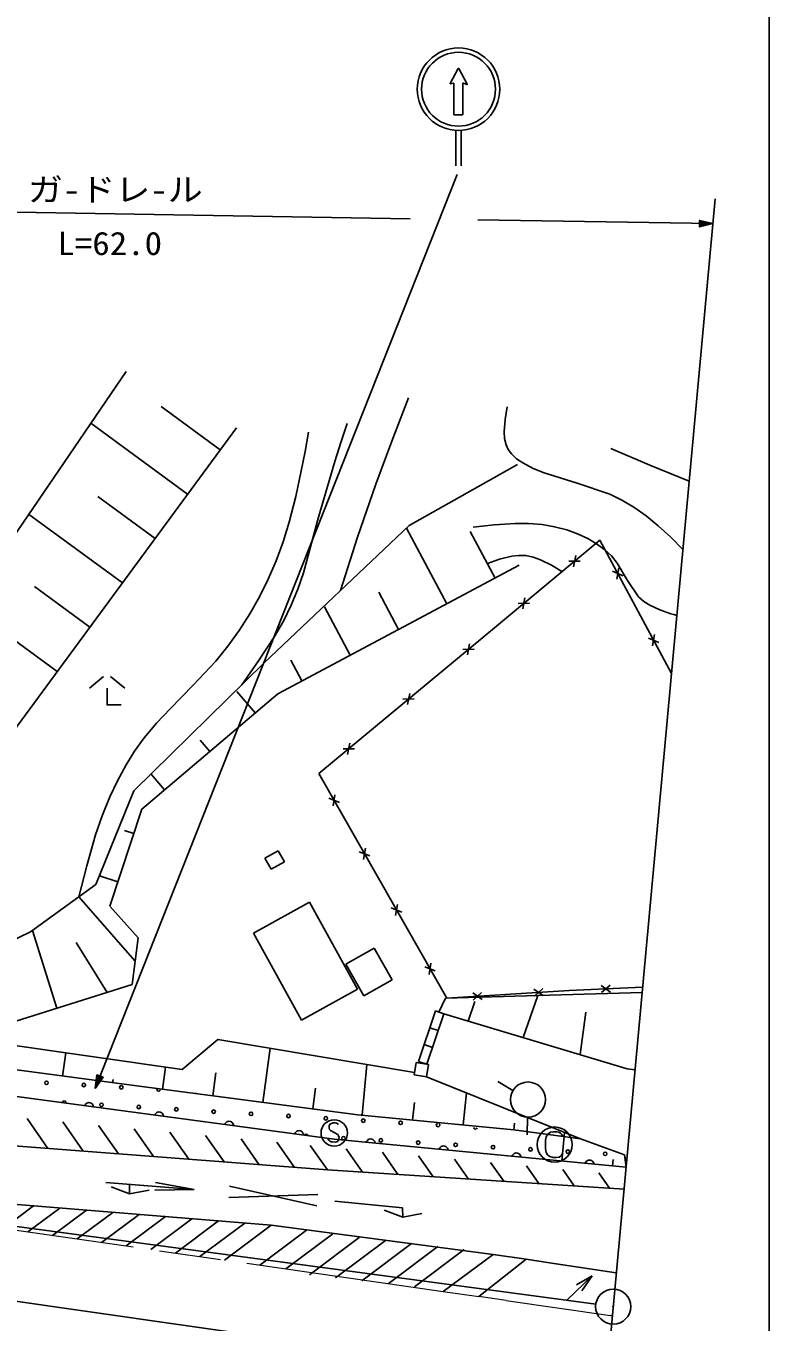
# Model space of a CAD drawing. Units: millimetres, scale not verified. Extents: x 40000 to 680000, y 20000 to 380000.
# Drawn here: x 536928 to 579000, y 266776 to 340215 of the extents above; entities that cross this region are included whole.
import ezdxf
from ezdxf.enums import TextEntityAlignment as Align

# ---------------------------------------------------------------- set-up
doc = ezdxf.new("R2010")
doc.units = ezdxf.units.MM
doc.header["$LTSCALE"] = 1000
doc.linetypes.add('CHAIN', pattern=[18.5, 12, -1.5, 3.5, -1.5])
for name, color, linetype, lineweight in [('M-BGD', 7, 'Continuous', 25), ('M-BMK', 2, 'CHAIN', 13), ('M-TTL-BAND', 7, 'Continuous', 25)]:
    doc.layers.add(name, color=color, linetype=linetype, lineweight=lineweight)
doc.styles.add('ＭＳ ゴシック', font='')
doc.styles.get('ＭＳ ゴシック').set_extended_font_data('MS Gothic')

# ---------------------------------------------------------------- blocks, each defined once
blk = doc.blocks.new('BUHIN9')
at = {"color": 7, "linetype": 'Continuous', "lineweight": 25}
blk.add_lwpolyline([(-114, 223), (-53, 231), (4, 226), (74, 209), (126, 174), (168, 129), (204, 60), (215, 0), (213, -63), (186, -131), (156, -180), (114, -223)], dxfattribs=at)
blk = doc.blocks.new('BUHIN10')
at = {"color": 7, "linetype": 'Continuous', "lineweight": 25}
blk.add_lwpolyline([(-105, 227), (-45, 233), (12, 226), (82, 206), (132, 169), (173, 123), (206, 53), (215, -8), (211, -70), (181, -138), (150, -185), (105, -227)], dxfattribs=at)
blk = doc.blocks.new('BUHIN16')
at = {"color": 7, "linetype": 'Continuous', "lineweight": 25}
for points in [[(0, 0), (-246, 733), (-562, 531)], [(-83, 130), (-489, 522), (-268, 663)], [(-123, 193), (-450, 513), (-276, 624)], [(-164, 258), (-411, 505), (-285, 586)], [(-205, 321), (-373, 496), (-294, 547)]]:
    blk.add_lwpolyline(points, close=True, dxfattribs=at)
for points in [[(-41, 65), (-528, 531), (-259, 702), (-42, 66)], [(-318, 498), (-246, 386), (-334, 488), (-302, 508), (-246, 386)]]:
    blk.add_lwpolyline(points, dxfattribs=at)
blk = doc.blocks.new('BUHIN18')
at = {"color": 7, "linetype": 'Continuous', "lineweight": 25}
blk.add_lwpolyline([(533, 64), (549, 123), (540, 185), (511, 259), (448, 357), (373, 425), (282, 465), (186, 461), (111, 418), (66, 385), (19, 319), (12, 253), (33, -219), (0, -293), (-62, -369), (-142, -411), (-216, -427), (-302, -420), (-393, -340), (-485, -194), (-516, -125), (-526, -47), (-511, 34), (-467, 125)], dxfattribs=at)
blk.add_circle((0, 0), 746, dxfattribs=at)
blk = doc.blocks.new('BUHIN60')
at = {"color": 7, "linetype": 'Continuous', "lineweight": 25}
for radius in [995, 30]:
    blk.add_circle((0, 0), radius, dxfattribs=at)
blk = doc.blocks.new('BUHIN74')
at = {"color": 7, "linetype": 'Continuous', "lineweight": 25}
for p, q in [((299, 116), (-299, -116)), ((-177, 268), (177, -268))]:
    blk.add_line(p, q, dxfattribs=at)
blk = doc.blocks.new('BUHIN75')
at = {"color": 7, "linetype": 'Continuous', "lineweight": 25}
for p, q in [((299, 116), (-299, -116)), ((-177, 268), (177, -268))]:
    blk.add_line(p, q, dxfattribs=at)
blk = doc.blocks.new('BUHIN76')
at = {"color": 7, "linetype": 'Continuous', "lineweight": 25}
for p, q in [((298, 120), (-298, -120)), ((53, -316), (-53, 316))]:
    blk.add_line(p, q, dxfattribs=at)
blk = doc.blocks.new('BUHIN78')
at = {"color": 7, "linetype": 'Continuous', "lineweight": 25}
for p, q in [((-310, 83), (310, -83)), ((-15, -321), (15, 321))]:
    blk.add_line(p, q, dxfattribs=at)
blk = doc.blocks.new('BUHIN79')
at = {"color": 7, "linetype": 'Continuous', "lineweight": 25}
for p, q in [((-295, -127), (295, 127)), ((-62, 315), (62, -315))]:
    blk.add_line(p, q, dxfattribs=at)
blk = doc.blocks.new('BUHIN80')
at = {"color": 7, "linetype": 'Continuous', "lineweight": 25}
for p, q in [((-295, -127), (295, 127)), ((-62, 315), (62, -315))]:
    blk.add_line(p, q, dxfattribs=at)

msp = doc.modelspace()

# ---------------------------------------------------------------- linework, layer by layer
at = {"layer": 'M-BGD'}
for p, q in [((560941, 336956), (561398, 337798)), ((561429, 337798), (561912, 336916)), ((561135, 336980), (560962, 336930)), ((561158, 335171), (561158, 336963)), ((561668, 336956), (561668, 335171)), ((561890, 336891), (561693, 336973)), ((561158, 335171), (561668, 335171)), ((561269, 332297), (561269, 334298)), ((561569, 334298), (561569, 332297)), ((540845, 280016), (561350, 331788)), ((522728, 329877), (558676, 329291)), ((566486, 227499), (575947, 330418)), ((562521, 329229), (575818, 329012)), ((522058, 290575), (542600, 320639)), ((547926, 316192), (544584, 318647)), ((526710, 287314), (548848, 317447)), ((546081, 313681), (540598, 317709)), ((558625, 311911), (564763, 315367)), ((544236, 311170), (540998, 313549)), ((542391, 308659), (537080, 312561)), ((550423, 304134), (558625, 311911)), ((560759, 307473), (558474, 311765)), ((563493, 308929), (562086, 311571)), ((563677, 306303), (569426, 311084)), ((569426, 311084), (573474, 303519)), ((551189, 302379), (564860, 309657)), ((540546, 306147), (537411, 308451)), ((558025, 306018), (556903, 308125)), ((538701, 303636), (533562, 307412)), ((555291, 304562), (553836, 307295)), ((553511, 297849), (563677, 306303)), ((543030, 296883), (550423, 304134)), ((552557, 303107), (551932, 304279)), ((541324, 303352), (540519, 302702)), ((541714, 303352), (542519, 302702)), ((543492, 295838), (551189, 302379)), ((549907, 301289), (548869, 302509)), ((547341, 299109), (546800, 299745)), ((544775, 296928), (544011, 297828)), ((556963, 291788), (553511, 297849)), ((540881, 291560), (543030, 296883)), ((541670, 290344), (543492, 295838)), ((543037, 294465), (542517, 294637)), ((550457, 293063), (551200, 293486)), ((550817, 292433), (550457, 293063)), ((551200, 293486), (551559, 292856)), ((551559, 292856), (550817, 292433)), ((537188, 288878), (540881, 291560)), ((542126, 291717), (541084, 292063)), ((560755, 285131), (556963, 291788)), ((543116, 287223), (539928, 290868)), ((543289, 288550), (541670, 290344)), ((549807, 288808), (552981, 290567)), ((552981, 290567), (555709, 285645)), ((530387, 285616), (537188, 288878)), ((538680, 284555), (537295, 288955)), ((552535, 283886), (549807, 288808)), ((541522, 285449), (539766, 288275)), ((542942, 285897), (543289, 288550)), ((555044, 287057), (556642, 287966)), ((556642, 287966), (557662, 286173)), ((556064, 285264), (555044, 287057)), ((534418, 283213), (542942, 285897)), ((557662, 286173), (556064, 285264)), ((571841, 285753), (567681, 285570)), ((570020, 285471), (569502, 285851)), ((569520, 285449), (570002, 285873)), ((555709, 285645), (552535, 283886)), ((560312, 284337), (560673, 285124)), ((571814, 285454), (560673, 285124)), ((567681, 285570), (560755, 285131)), ((561958, 283833), (562337, 284945)), ((565088, 282895), (565900, 285279)), ((560111, 284405), (559146, 281547)), ((559619, 281387), (560585, 284245)), ((560585, 284245), (560111, 284405)), ((560585, 284245), (570971, 281131)), ((568297, 281933), (568630, 284339)), ((545766, 281081), (547787, 282790)), ((547787, 282790), (558932, 280913)), ((559789, 283452), (560263, 283292)), ((535503, 282566), (545766, 281081)), ((539006, 280715), (539182, 282034)), ((550336, 279225), (550746, 282292)), ((559467, 282500), (559941, 282340)), ((555958, 278499), (556235, 281368)), ((558913, 280784), (559018, 281476)), ((559018, 281476), (559718, 281370)), ((559146, 281547), (559619, 281387)), ((559718, 281370), (559613, 280678)), ((542779, 280210), (534870, 281268)), ((544669, 279957), (544837, 281215)), ((547503, 279594), (547677, 280897)), ((559613, 280678), (558913, 280784)), ((568319, 277151), (559613, 280678)), ((570971, 281131), (571411, 281076)), ((541837, 280333), (541861, 280514)), ((555726, 278522), (542779, 280210)), ((553169, 278855), (553325, 280024)), ((564496, 279898), (563639, 280412)), ((534559, 279796), (554381, 277145)), ((558822, 278222), (558919, 279225)), ((561686, 277945), (561862, 279766)), ((564550, 277668), (555726, 278522)), ((565332, 278384), (565309, 277384)), ((553996, 275395), (520531, 277985)), ((537000, 278306), (538177, 276619)), ((539020, 278114), (540171, 276465)), ((541040, 277922), (542165, 276311)), ((543060, 277731), (544159, 276157)), ((564550, 277668), (564587, 278045)), ((564550, 277668), (568319, 277151)), ((545080, 277539), (546153, 276002)), ((547100, 277347), (548147, 275848)), ((549120, 277156), (550141, 275694)), ((551140, 276964), (552135, 275539)), ((554381, 277145), (570903, 275547)), ((567270, 275900), (567426, 277512)), ((570817, 276261), (568319, 277151)), ((553026, 276785), (553996, 275395)), ((555067, 276591), (555992, 275267)), ((557109, 276398), (557988, 275139)), ((559150, 276204), (559983, 275011)), ((570817, 276261), (570903, 275547)), ((570925, 275788), (570817, 276261)), ((509947, 275746), (569186, 267788)), ((561192, 276010), (561979, 274882)), ((563233, 275817), (563975, 274754)), ((565275, 275623), (565971, 274626)), ((567316, 275429), (567966, 274497)), ((570135, 275623), (570171, 275997)), ((550812, 272262), (512805, 275362)), ((546451, 274293), (541459, 274678)), ((544268, 274690), (546451, 274293)), ((553996, 275395), (570790, 274316)), ((569357, 275236), (569962, 274369)), ((541756, 274431), (542799, 274043)), ((542799, 274043), (542795, 274580)), ((542799, 274043), (543911, 274243)), ((546451, 274293), (544227, 274249)), ((548410, 273832), (553457, 274004)), ((548460, 274476), (553404, 273368)), ((537358, 273359), (535650, 272085)), ((538853, 273237), (537041, 271886)), ((554418, 273619), (558247, 273253)), ((558247, 273253), (558272, 272716)), ((540348, 273115), (538432, 271686)), ((541843, 272994), (539823, 271487)), ((543338, 272872), (541214, 271287)), ((544833, 272750), (542605, 271088)), ((546327, 272628), (543996, 270888)), ((547822, 272506), (545387, 270689)), ((558272, 272716), (557204, 273116)), ((559341, 272937), (558272, 272716)), ((549317, 272384), (546778, 270489)), ((550812, 272262), (548169, 270290)), ((552820, 271980), (550170, 270003)), ((563371, 270614), (550812, 272262)), ((554305, 271771), (551651, 269790)), ((555790, 271562), (552974, 269460)), ((555790, 271562), (552974, 269460)), ((555790, 271562), (552974, 269460)), ((555790, 271562), (552974, 269460)), ((555790, 271562), (552974, 269460)), ((555790, 271562), (552974, 269460)), ((557277, 271391), (554461, 269290)), ((558764, 271221), (555948, 269119)), ((560251, 271050), (557435, 268949)), ((560627, 264485), (515454, 270957)), ((561738, 270880), (558921, 268778)), ((563371, 270614), (560555, 268513)), ((565252, 270340), (562576, 268233)), ((563371, 270614), (565252, 270340)), ((566576, 270136), (565252, 270340)), ((570353, 269561), (566576, 270136)), ((568988, 269388), (567546, 268016)), ((568092, 268884), (568988, 269388)), ((568988, 269388), (568398, 268541)), ((570016, 267154), (570130, 267137))]:
    msp.add_line(p, q, dxfattribs=at)
for points in [[(554737, 308222), (555703, 311240), (556729, 314247), (557639, 316693), (558585, 319136)], [(564169, 318635), (564055, 317917), (564004, 317219), (564029, 316842), (564113, 316483), (564235, 316213), (564413, 315970), (564710, 315696), (565060, 315459), (565653, 315144), (566261, 314890), (568141, 314317), (569985, 313693), (570672, 313352), (571335, 312955), (572046, 312455), (572731, 311900), (573443, 311243), (574120, 310549)], [(549148, 302883), (550101, 304237), (551004, 305624), (551505, 306496), (551951, 307393), (552324, 308301), (552642, 309233), (553498, 312389), (554411, 315529), (554756, 316612), (555106, 317693)], [(539929, 290868), (540371, 292629), (540872, 294376), (541242, 295456), (541673, 296529), (542105, 297449), (542594, 298348), (543083, 299127), (543625, 299878), (544328, 300717), (545085, 301525), (546403, 302857), (547679, 304232), (548360, 305077), (549001, 305967), (549598, 306901), (550148, 307873), (550645, 308873), (551091, 309906), (551488, 310986), (551831, 312093), (552203, 313544), (552518, 315011), (552728, 316103), (552928, 317199)], [(570034, 316265), (572251, 315336), (574477, 314426)], [(562252, 311807), (563432, 311949), (564634, 312032), (565389, 312027), (566156, 311961), (566857, 311841), (567549, 311660), (568161, 311441), (568745, 311168), (569240, 310874), (569696, 310533), (570072, 310182), (570409, 309781), (570991, 308791), (571604, 307869), (571907, 307606), (572252, 307389), (572820, 307128), (573442, 306911), (573604, 306860), (573776, 306806)], [(563054, 309755), (563745, 309996), (564429, 310172), (564834, 310219), (565234, 310204), (565654, 310115), (566069, 309964), (566689, 309653), (567313, 309283)], [(541519, 302702), (541519, 301742), (542324, 301742)], [(540873, 280087), (540966, 280754), (541263, 280637), (540874, 280089)], [(541063, 280565), (541014, 280441), (541045, 280572), (541080, 280558), (541014, 280441)], [(567302, 277310), (567262, 277405), (567192, 277475), (567097, 277530), (566982, 277560), (566787, 277560), (566632, 277530), (566472, 277420), (566377, 277280), (566337, 277080), (566337, 276590), (566377, 276380), (566452, 276255), (566597, 276150), (566777, 276110), (566967, 276110), (567112, 276125), (567187, 276170), (567257, 276235), (567287, 276305)]]:
    msp.add_lwpolyline(points, dxfattribs=at)
for points in [[(540845, 280016), (541296, 280644), (540947, 280782)], [(540902, 280159), (540982, 280718), (541226, 280621)], [(540929, 280228), (540998, 280681), (541190, 280605)], [(540958, 280300), (541014, 280645), (541153, 280589)], [(540985, 280370), (541029, 280608), (541116, 280574)]]:
    msp.add_lwpolyline(points, close=True, dxfattribs=at)
for centre, radius in [((561419, 336629), 2336), ((561419, 336629), 2093), ((538090, 280335), 99.5), ((540208, 280208), 99.5), ((542325, 280080), 99.5), ((565354, 279384), 995), ((541203, 279085), 99.5), ((543320, 278958), 99.5), ((545438, 278830), 99.5), ((547555, 278703), 99.5), ((549673, 278575), 99.5), ((551790, 278448), 99.5), ((553908, 278320), 99.5), ((556025, 278193), 99.5), ((558143, 278065), 99.5), ((566862, 276835), 995), ((554903, 277198), 99.5), ((557020, 277070), 99.5), ((559138, 276943), 99.5), ((561255, 276815), 99.5), ((563373, 276688), 99.5), ((565490, 276560), 99.5), ((567608, 276433), 99.5), ((569725, 276305), 99.5)]:
    msp.add_circle(centre, radius, dxfattribs=at)
for centre, radius, start, end in [((561414, 337789), 18, 28.71979, 151.50226), ((560957, 336948), 18, 151.50226, 286.11285), ((561140, 336963), 18, 0, 106.11285), ((561686, 336956), 18, 67.39017, 180), ((561897, 336907), 18, 247.39014, 28.71979), ((544443, 279953), 99.5, 139.27161, 25.72607), ((539085, 279213), 99.5, 339.90486, 184.85792), ((546560, 279825), 99.5, 246.20538, 278.7923), ((560260, 277938), 99.5, 109.00927, 58.56251), ((562378, 277810), 99.5, 180.97203, 346.59975), ((552785, 277325), 99.5, 11.74537, 153.01741)]:
    msp.add_arc(centre, radius, start, end, dxfattribs=at)
at = {"layer": 'M-BMK'}
for p, q in [((512805, 275362), (560555, 268513)), ((560555, 268513), (562576, 268233)), ((564112, 267991), (562576, 268233)), ((564112, 267991), (570016, 267154))]:
    msp.add_line(p, q, dxfattribs=at)
at = {"layer": 'M-TTL-BAND'}
msp.add_line((579000, 20000), (579000, 370000), dxfattribs=at)

# ---------------------------------------------------------------- block references
at = {"layer": 'M-BGD', "rotation": 57.43674}
for name, p in [('BUHIN16', (575818, 329012)), ('BUHIN75', (567989, 309888)), ('BUHIN76', (570438, 309192)), ('BUHIN75', (565114, 307498)), ('BUHIN76', (572462, 305410)), ('BUHIN74', (561983, 304894)), ('BUHIN74', (558594, 302076)), ('BUHIN74', (555205, 299258)), ('BUHIN80', (554374, 296334)), ('BUHIN80', (556100, 293303)), ('BUHIN79', (557911, 290124)), ('BUHIN79', (559807, 286795)), ('BUHIN78', (565949, 285460)), ('BUHIN78', (562487, 285240)), ('BUHIN10', (540506, 279001)), ('BUHIN10', (544470, 278471)), ('BUHIN18', (554381, 277493)), ('BUHIN10', (548435, 277940)), ('BUHIN10', (552399, 277410)), ('BUHIN9', (556446, 276945)), ('BUHIN9', (560577, 276546)), ('BUHIN9', (564707, 276146)), ('BUHIN9', (568838, 275746)), ('BUHIN60', (570177, 267655))]:
    msp.add_blockref(name, p, dxfattribs=at)

# ---------------------------------------------------------------- texts
at = {"layer": 'M-BGD', "style": 'ＭＳ ゴシック', "width": 1.1}
for s, p in [('ガ-ドレ-ル', (537040, 329882)), ('L=62.0', (538709, 326837))]:
    msp.add_text(s, height=1320, dxfattribs=at).set_placement(p, align=Align.BOTTOM_LEFT)

doc.saveas('drawing.dxf')
